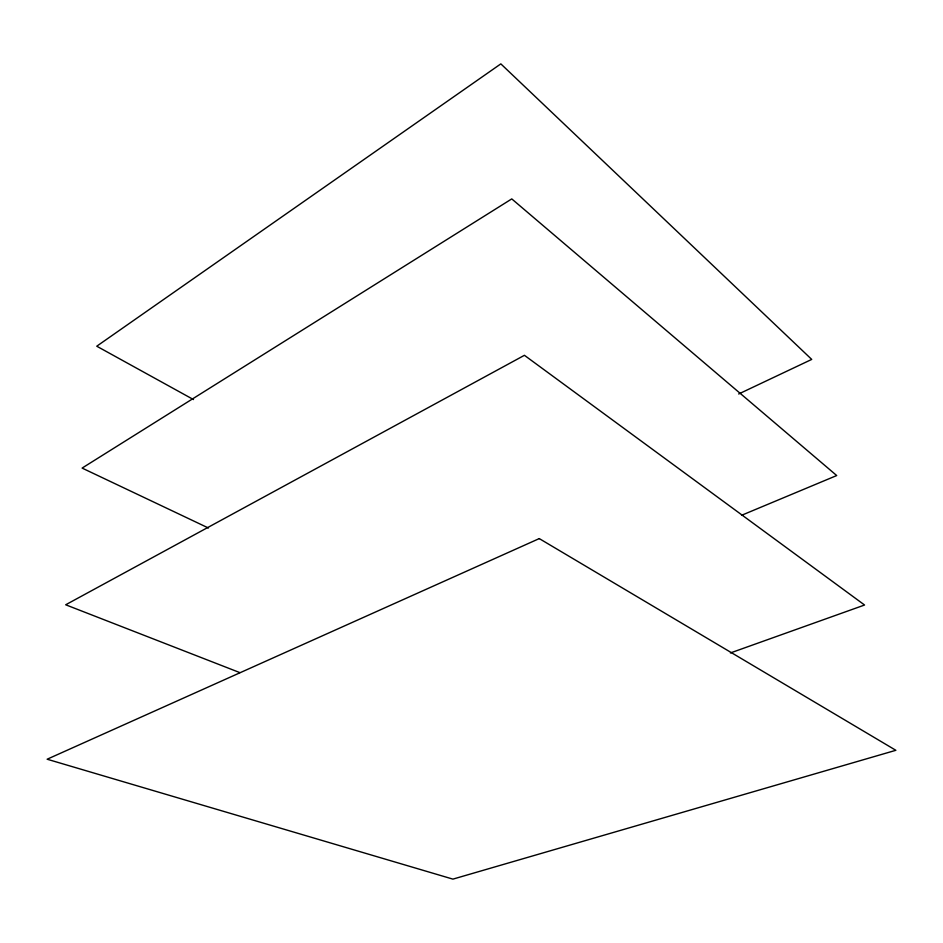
<?xml version="1.0" encoding="UTF-8"?>
<svg xmlns="http://www.w3.org/2000/svg" width="943" height="943" viewBox="0 0 943 943"><rect width="100%" height="100%" fill="white"/><g stroke="black" fill="none" stroke-linecap="round" stroke-linejoin="round"><path stroke-width="1.41" d="M738.675 393.985L811.723 359.413L500.839 63.876L96.752 346.211L193.48 399.561M741.552 515.302L836.712 475.543L511.766 198.902L82.112 468.082L208.438 528.009M730.389 652.957L864.578 605.017L524.426 355.311L65.692 604.781L239.793 672.595M539.266 538.594L47.15 759.221L452.923 879.124L895.85 750.298L539.266 538.594"/></g></svg>
